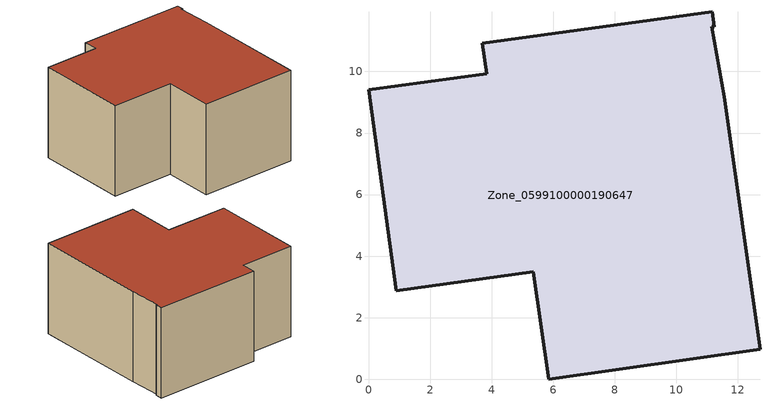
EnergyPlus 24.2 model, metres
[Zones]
Zone_0599100000190647
 floor ground (C_G): 3.84,9.93 3.7,10.92 11.17,11.94 11.24,11.46 11.15,11.46 11.56,9.19 12.72,0.97 5.85,0 5.36,3.5 0.9,2.88 0,9.4 z0
 wall outside (C_F): 0.9,2.88 5.36,3.5 5.85,0 12.72,0.97 11.56,9.19 11.15,11.46 11.24,11.46 11.17,11.94 3.7,10.92 3.84,9.93 0,9.4 0.9,2.88 z0:6.47
 roof outside (C_R): 11.15,11.46 11.24,11.46 11.17,11.94 3.7,10.92 3.84,9.93 0,9.4 0.9,2.88 5.36,3.5 5.85,0 12.72,0.97 11.56,9.19 z6.47
[BUILDING]
Pand.0599100000190647: North Axis=0; Terrain=City; Loads Convergence Tolerance Value=0.04; Temperature Convergence Tolerance Value=0.4; Solar Distribution=FullExterior; Maximum Number of Warmup Days=25; Minimum Number of Warmup Days=1
[Site:Location]
Rotterdam.The.Hague.AP_ZH_NLD Design_Conditions: Latitude=51.96; Longitude=4.45; Time Zone=1; Elevation=-4.5
[SITE:GROUNDTEMPERATURE:BUILDINGSURFACE]
18, 18, 18, 18, 18, 18, 18, 18, 18, 18, 18, 18
[MATERIAL] Thermal Absorptance=0.9; Solar Absorptance=0.7; Visible Absorptance=0.7
Name | Roughness | Thickness | Conductivity | Density | Specific Heat
G.TC.1946 | MediumSmooth | 0.15 | 1 | 540 | 1210
F.TC.1946 | Rough | 0.3 | 0.857143 | 1920 | 840
R.TC.1946 | MediumRough | 0.2 | 0.909091 | 1500 | 1000
[CONSTRUCTION]
C_G: G.TC.1946
C_F: F.TC.1946
C_R: R.TC.1946
[ZONE]
Zone_0599100000190647: Type=1; Multiplier=1; Ceiling Height=Autocalculate; Volume=Autocalculate; Floor Area=autocalculate; Part of Total Floor Area=Yes
[ZONEINFILTRATION:DESIGNFLOWRATE]
Infil_Zone_0599100000190647: Zone or ZoneList or Space or SpaceList=Zone_0599100000190647; Schedule=AlwaysOn; Design Flow Rate Calculation Method=Flow/Area; Flow Rate per Floor Area=0.003; Constant Term Coefficient=1; Temperature Term Coefficient=0; Velocity Term Coefficient=0; Velocity Squared Term Coefficient=0
[HVACTEMPLATE:ZONE:IDEALLOADSAIRSYSTEM]
Zone_0599100000190647: Maximum Heating Supply Air Temperature=50; Minimum Cooling Supply Air Temperature=13; Maximum Heating Supply Air Humidity Ratio=0.0156; Minimum Cooling Supply Air Humidity Ratio=0.0077; Heating Limit=NoLimit; Cooling Limit=NoLimit; Dehumidification Control Type=ConstantSensibleHeatRatio; Cooling Sensible Heat Ratio=0.7; Dehumidification Setpoint=60; Humidification Control Type=None; Humidification Setpoint=30; Outdoor Air Method=None; Outdoor Air Flow Rate per Person=0.00944; Outdoor Air Flow Rate per Zone Floor Area=0; Outdoor Air Flow Rate per Zone=0; Demand Controlled Ventilation Type=None; Outdoor Air Economizer Type=NoEconomizer; Heat Recovery Type=None; Sensible Heat Recovery Effectiveness=0.7; Latent Heat Recovery Effectiveness=0.65
[ZONECONTROL:THERMOSTAT]
ThermostatControl_Zone_0599100000190647: Zone or ZoneList=Zone_0599100000190647; Control Type Schedule=DualSetpointControlType; Control 1=Thermostat_Zone_0599100000190647; Temperature Difference Between Cutout And Setpoint=0
[THERMOSTATSETPOINT:DUALSETPOINT]
Thermostat_Zone_0599100000190647: Heating Setpoint Temperature Schedule=HeatingSetpoint_Zone_0599100000190647; Cooling Setpoint Temperature Schedule=CoolingSetpoint_Zone_0599100000190647
[SCHEDULE:COMPACT]
HeatingSetpoint_Zone_0599100000190647: Through: 12/31, For: AllDays, Until: 24:00, 21
CoolingSetpoint_Zone_0599100000190647: Through: 12/31, For: AllDays, Until: 24:00, 24
DualSetpointControlType: Through: 12/31, For: AllDays, Until: 24:00, 4
AlwaysOn: Through: 12/31, For: AllDays, Until: 24:00, 1
